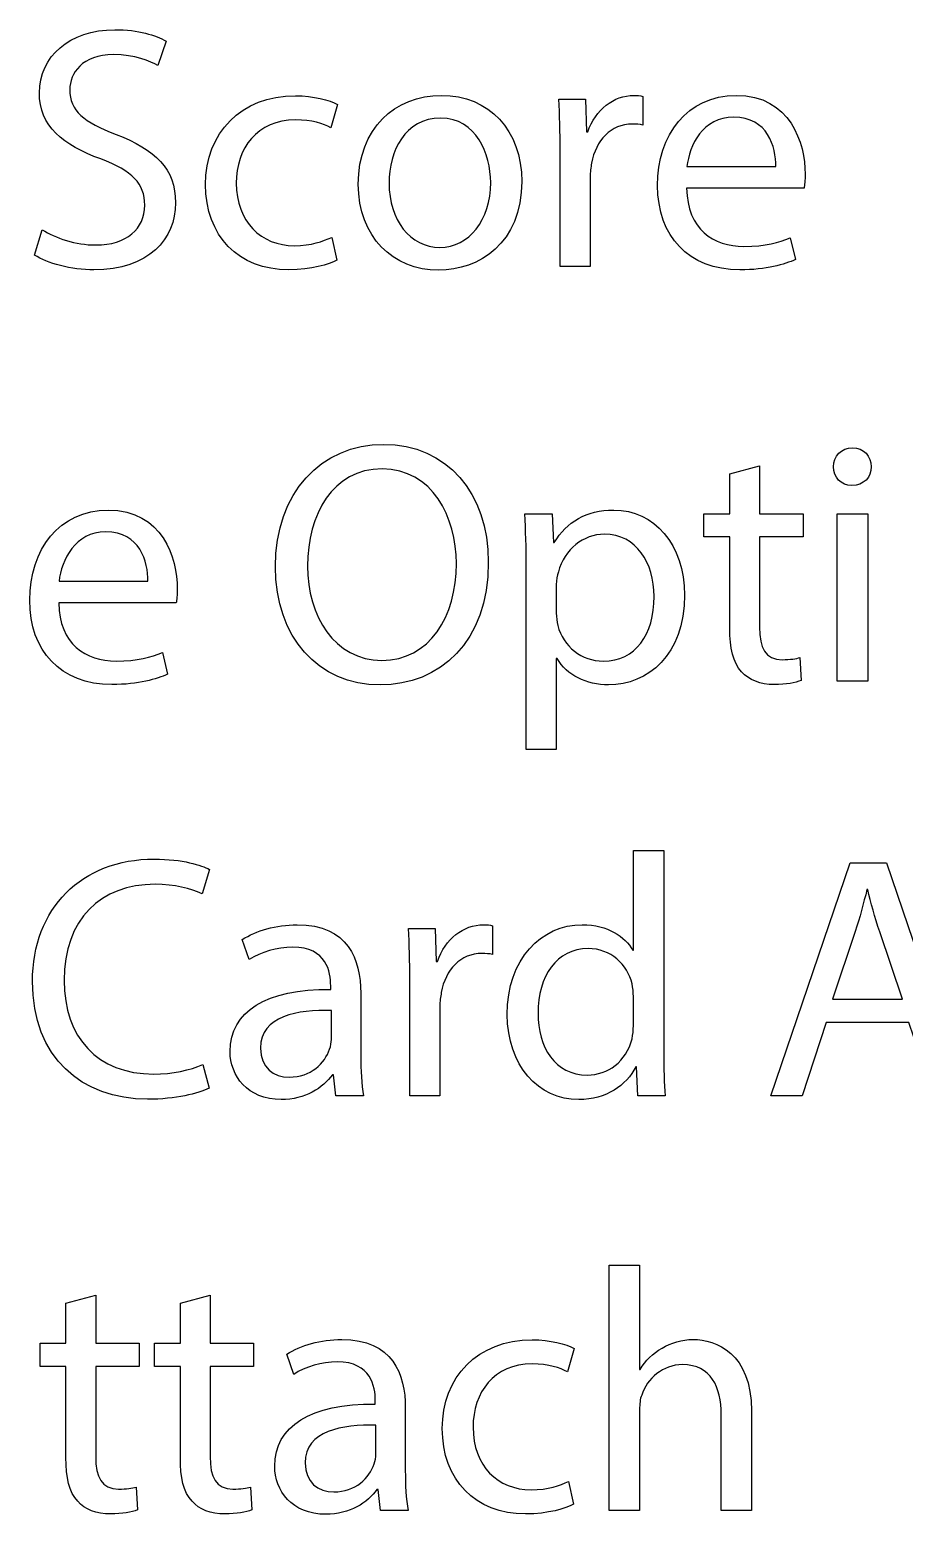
# Model space of a CAD drawing. Header units: centimetres. Extents: x -10.3 to 5.3, y -8.1 to 8.1.
# Drawn here: x -9.417 to -8.613, y -5.568 to -4.204 of the extents above; entities that cross this region are included whole.
import ezdxf

# ---------------------------------------------------------------- set-up
doc = ezdxf.new("R2010")
doc.units = ezdxf.units.CM
doc.header["$MEASUREMENT"] = 0
doc.layers.add('Layer 1', color=7, linetype='Continuous')

msp = doc.modelspace()

# ---------------------------------------------------------------- linework, layer by layer
at = {"layer": 'Layer 1'}
for points, knots in [([(-9.41213, -4.4109), (-9.4007, -4.41852), (-9.37816, -4.42456), (-9.35752, -4.42456), (-9.35752, -4.42456), (-9.30704, -4.42456), (-9.28259, -4.39598), (-9.28259, -4.36296), (-9.28259, -4.36296), (-9.28259, -4.33153), (-9.30101, -4.31406), (-9.3372, -4.30009), (-9.3372, -4.30009), (-9.36673, -4.28866), (-9.37975, -4.27882), (-9.37975, -4.25882), (-9.37975, -4.25882), (-9.37975, -4.24421), (-9.36864, -4.22675), (-9.33943, -4.22675), (-9.33943, -4.22675), (-9.32006, -4.22675), (-9.30577, -4.2331), (-9.29879, -4.23691), (-9.29879, -4.23691), (-9.29879, -4.23691), (-9.29117, -4.21437), (-9.29117, -4.21437), (-9.29117, -4.21437), (-9.30069, -4.20897), (-9.31657, -4.20389), (-9.33847, -4.20389), (-9.33847, -4.20389), (-9.38007, -4.20389), (-9.40769, -4.22866), (-9.40769, -4.26199), (-9.40769, -4.26199), (-9.40769, -4.29216), (-9.3861, -4.31025), (-9.35117, -4.32264), (-9.35117, -4.32264), (-9.32228, -4.33375), (-9.31085, -4.34518), (-9.31085, -4.36518), (-9.31085, -4.36518), (-9.31085, -4.38677), (-9.32736, -4.40169), (-9.35562, -4.40169), (-9.35562, -4.40169), (-9.37467, -4.40169), (-9.39277, -4.39534), (-9.40515, -4.38772), (-9.40515, -4.38772), (-9.40515, -4.38772), (-9.41213, -4.4109), (-9.41213, -4.4109)], [0, 0, 0, 0, 0.0666667, 0.0666667, 0.0666667, 0.0666667, 0.1333333, 0.1333333, 0.1333333, 0.1333333, 0.2, 0.2, 0.2, 0.2, 0.2666667, 0.2666667, 0.2666667, 0.2666667, 0.3333333, 0.3333333, 0.3333333, 0.3333333, 0.4, 0.4, 0.4, 0.4, 0.4666667, 0.4666667, 0.4666667, 0.4666667, 0.5333333, 0.5333333, 0.5333333, 0.5333333, 0.6, 0.6, 0.6, 0.6, 0.6666667, 0.6666667, 0.6666667, 0.6666667, 0.7333333, 0.7333333, 0.7333333, 0.7333333, 0.8, 0.8, 0.8, 0.8, 0.8666667, 0.8666667, 0.8666667, 0.8666667, 1, 1, 1, 1]), ([(-9.13909, -4.39471), (-9.14702, -4.3982), (-9.1575, -4.40233), (-9.17338, -4.40233), (-9.17338, -4.40233), (-9.20386, -4.40233), (-9.22672, -4.38042), (-9.22672, -4.34486), (-9.22672, -4.34486), (-9.22672, -4.31279), (-9.20767, -4.28676), (-9.17242, -4.28676), (-9.17242, -4.28676), (-9.15718, -4.28676), (-9.14671, -4.29025), (-9.14004, -4.29406), (-9.14004, -4.29406), (-9.14004, -4.29406), (-9.13369, -4.27247), (-9.13369, -4.27247), (-9.13369, -4.27247), (-9.14131, -4.26866), (-9.15591, -4.26453), (-9.17242, -4.26453), (-9.17242, -4.26453), (-9.22259, -4.26453), (-9.25497, -4.29882), (-9.25497, -4.34613), (-9.25497, -4.34613), (-9.25497, -4.39312), (-9.22481, -4.42456), (-9.17846, -4.42456), (-9.17846, -4.42456), (-9.15782, -4.42456), (-9.14163, -4.41947), (-9.13432, -4.41566), (-9.13432, -4.41566), (-9.13432, -4.41566), (-9.13909, -4.39471), (-9.13909, -4.39471)], [0, 0, 0, 0, 0.0909091, 0.0909091, 0.0909091, 0.0909091, 0.1818182, 0.1818182, 0.1818182, 0.1818182, 0.2727273, 0.2727273, 0.2727273, 0.2727273, 0.3636364, 0.3636364, 0.3636364, 0.3636364, 0.4545455, 0.4545455, 0.4545455, 0.4545455, 0.5454545, 0.5454545, 0.5454545, 0.5454545, 0.6363636, 0.6363636, 0.6363636, 0.6363636, 0.7272727, 0.7272727, 0.7272727, 0.7272727, 0.8181818, 0.8181818, 0.8181818, 0.8181818, 1, 1, 1, 1]), ([(-9.03843, -4.26422), (-9.08098, -4.26422), (-9.11463, -4.29438), (-9.11463, -4.34581), (-9.11463, -4.34581), (-9.11463, -4.39439), (-9.08257, -4.42487), (-9.04097, -4.42487), (-9.04097, -4.42487), (-9.00383, -4.42487), (-8.96446, -4.40011), (-8.96446, -4.34327), (-8.96446, -4.34327), (-8.96446, -4.29628), (-8.9943, -4.26422), (-9.03843, -4.26422)], [0, 0, 0, 0, 0.2, 0.2, 0.2, 0.2, 0.4, 0.4, 0.4, 0.4, 0.6, 0.6, 0.6, 0.6, 1, 1, 1, 1]), ([(-8.92921, -4.42138), (-8.92921, -4.42138), (-8.90159, -4.42138), (-8.90159, -4.42138), (-8.90159, -4.42138), (-8.90159, -4.42138), (-8.90159, -4.33946), (-8.90159, -4.33946), (-8.90159, -4.33946), (-8.90159, -4.3347), (-8.90095, -4.33026), (-8.90032, -4.32645), (-8.90032, -4.32645), (-8.89651, -4.30549), (-8.88254, -4.29057), (-8.86285, -4.29057), (-8.86285, -4.29057), (-8.85904, -4.29057), (-8.85619, -4.29089), (-8.85333, -4.29152), (-8.85333, -4.29152), (-8.85333, -4.29152), (-8.85333, -4.26517), (-8.85333, -4.26517), (-8.85333, -4.26517), (-8.85587, -4.26453), (-8.85809, -4.26422), (-8.86127, -4.26422), (-8.86127, -4.26422), (-8.88, -4.26422), (-8.89683, -4.27723), (-8.90381, -4.29787), (-8.90381, -4.29787), (-8.90381, -4.29787), (-8.90508, -4.29787), (-8.90508, -4.29787), (-8.90508, -4.29787), (-8.90508, -4.29787), (-8.90603, -4.26771), (-8.90603, -4.26771), (-8.90603, -4.26771), (-8.90603, -4.26771), (-8.93048, -4.26771), (-8.93048, -4.26771), (-8.93048, -4.26771), (-8.92953, -4.282), (-8.92921, -4.29755), (-8.92921, -4.31565), (-8.92921, -4.31565), (-8.92921, -4.31565), (-8.92921, -4.42138), (-8.92921, -4.42138)], [0, 0, 0, 0, 0.0714286, 0.0714286, 0.0714286, 0.0714286, 0.1428571, 0.1428571, 0.1428571, 0.1428571, 0.2142857, 0.2142857, 0.2142857, 0.2142857, 0.2857143, 0.2857143, 0.2857143, 0.2857143, 0.3571429, 0.3571429, 0.3571429, 0.3571429, 0.4285714, 0.4285714, 0.4285714, 0.4285714, 0.5, 0.5, 0.5, 0.5, 0.5714286, 0.5714286, 0.5714286, 0.5714286, 0.6428571, 0.6428571, 0.6428571, 0.6428571, 0.7142857, 0.7142857, 0.7142857, 0.7142857, 0.7857143, 0.7857143, 0.7857143, 0.7857143, 0.8571429, 0.8571429, 0.8571429, 0.8571429, 1, 1, 1, 1]), ([(-8.70505, -4.34962), (-8.70474, -4.34677), (-8.7041, -4.34232), (-8.7041, -4.33661), (-8.7041, -4.33661), (-8.7041, -4.30835), (-8.71744, -4.26422), (-8.7676, -4.26422), (-8.7676, -4.26422), (-8.81237, -4.26422), (-8.83967, -4.30073), (-8.83967, -4.34708), (-8.83967, -4.34708), (-8.83967, -4.39344), (-8.81142, -4.42456), (-8.76411, -4.42456), (-8.76411, -4.42456), (-8.73966, -4.42456), (-8.72283, -4.41947), (-8.71299, -4.41503), (-8.71299, -4.41503), (-8.71299, -4.41503), (-8.71775, -4.39503), (-8.71775, -4.39503), (-8.71775, -4.39503), (-8.72823, -4.39947), (-8.7403, -4.40296), (-8.7603, -4.40296), (-8.7603, -4.40296), (-8.78824, -4.40296), (-8.81237, -4.38741), (-8.813, -4.34962), (-8.813, -4.34962), (-8.813, -4.34962), (-8.70505, -4.34962), (-8.70505, -4.34962)], [0, 0, 0, 0, 0.1, 0.1, 0.1, 0.1, 0.2, 0.2, 0.2, 0.2, 0.3, 0.3, 0.3, 0.3, 0.4, 0.4, 0.4, 0.4, 0.5, 0.5, 0.5, 0.5, 0.6, 0.6, 0.6, 0.6, 0.7, 0.7, 0.7, 0.7, 0.8, 0.8, 0.8, 0.8, 1, 1, 1, 1]), ([(-9.03907, -4.28517), (-9.00605, -4.28517), (-8.99303, -4.31819), (-8.99303, -4.34423), (-8.99303, -4.34423), (-8.99303, -4.37883), (-9.01303, -4.40392), (-9.0397, -4.40392), (-9.0397, -4.40392), (-9.06701, -4.40392), (-9.08638, -4.37852), (-9.08638, -4.34486), (-9.08638, -4.34486), (-9.08638, -4.31565), (-9.07209, -4.28517), (-9.03907, -4.28517)], [0, 0, 0, 0, 0.2, 0.2, 0.2, 0.2, 0.4, 0.4, 0.4, 0.4, 0.6, 0.6, 0.6, 0.6, 1, 1, 1, 1]), ([(-8.81269, -4.32962), (-8.81046, -4.31025), (-8.79808, -4.28422), (-8.76982, -4.28422), (-8.76982, -4.28422), (-8.73839, -4.28422), (-8.73077, -4.31184), (-8.73109, -4.32962), (-8.73109, -4.32962), (-8.73109, -4.32962), (-8.81269, -4.32962), (-8.81269, -4.32962)], [0, 0, 0, 0, 0.25, 0.25, 0.25, 0.25, 0.5, 0.5, 0.5, 0.5, 1, 1, 1, 1]), ([(-9.09146, -4.58487), (-9.14861, -4.58487), (-9.19084, -4.62932), (-9.19084, -4.69727), (-9.19084, -4.69727), (-9.19084, -4.76204), (-9.15115, -4.80585), (-9.09464, -4.80585), (-9.09464, -4.80585), (-9.04003, -4.80585), (-8.99526, -4.7668), (-8.99526, -4.69314), (-8.99526, -4.69314), (-8.99526, -4.62964), (-9.03304, -4.58487), (-9.09146, -4.58487)], [0, 0, 0, 0, 0.2, 0.2, 0.2, 0.2, 0.4, 0.4, 0.4, 0.4, 0.6, 0.6, 0.6, 0.6, 1, 1, 1, 1]), ([(-8.66061, -4.58805), (-8.67077, -4.58805), (-8.67807, -4.59567), (-8.67807, -4.60551), (-8.67807, -4.60551), (-8.67807, -4.61503), (-8.67109, -4.62265), (-8.66125, -4.62265), (-8.66125, -4.62265), (-8.65013, -4.62265), (-8.64315, -4.61503), (-8.64347, -4.60551), (-8.64347, -4.60551), (-8.64347, -4.59567), (-8.65013, -4.58805), (-8.66061, -4.58805)], [0, 0, 0, 0, 0.2, 0.2, 0.2, 0.2, 0.4, 0.4, 0.4, 0.4, 0.6, 0.6, 0.6, 0.6, 1, 1, 1, 1]), ([(-9.09273, -4.60741), (-9.04669, -4.60741), (-9.02447, -4.65186), (-9.02447, -4.69441), (-9.02447, -4.69441), (-9.02447, -4.74299), (-9.04923, -4.78331), (-9.09305, -4.78331), (-9.09305, -4.78331), (-9.13655, -4.78331), (-9.16131, -4.74235), (-9.16131, -4.69663), (-9.16131, -4.69663), (-9.16131, -4.64964), (-9.13845, -4.60741), (-9.09273, -4.60741)], [0, 0, 0, 0, 0.2, 0.2, 0.2, 0.2, 0.4, 0.4, 0.4, 0.4, 0.6, 0.6, 0.6, 0.6, 1, 1, 1, 1]), ([(-8.77332, -4.61186), (-8.77332, -4.61186), (-8.77332, -4.64869), (-8.77332, -4.64869), (-8.77332, -4.64869), (-8.77332, -4.64869), (-8.79713, -4.64869), (-8.79713, -4.64869), (-8.79713, -4.64869), (-8.79713, -4.64869), (-8.79713, -4.66996), (-8.79713, -4.66996), (-8.79713, -4.66996), (-8.79713, -4.66996), (-8.77332, -4.66996), (-8.77332, -4.66996), (-8.77332, -4.66996), (-8.77332, -4.66996), (-8.77332, -4.75378), (-8.77332, -4.75378), (-8.77332, -4.75378), (-8.77332, -4.77188), (-8.77046, -4.78553), (-8.76253, -4.79379), (-8.76253, -4.79379), (-8.75586, -4.80141), (-8.74538, -4.80554), (-8.73236, -4.80554), (-8.73236, -4.80554), (-8.72157, -4.80554), (-8.713, -4.80395), (-8.7076, -4.80172), (-8.7076, -4.80172), (-8.7076, -4.80172), (-8.70887, -4.78077), (-8.70887, -4.78077), (-8.70887, -4.78077), (-8.71236, -4.78172), (-8.71776, -4.78267), (-8.72506, -4.78267), (-8.72506, -4.78267), (-8.74062, -4.78267), (-8.74602, -4.77188), (-8.74602, -4.75283), (-8.74602, -4.75283), (-8.74602, -4.75283), (-8.74602, -4.66996), (-8.74602, -4.66996), (-8.74602, -4.66996), (-8.74602, -4.66996), (-8.70601, -4.66996), (-8.70601, -4.66996), (-8.70601, -4.66996), (-8.70601, -4.66996), (-8.70601, -4.64869), (-8.70601, -4.64869), (-8.70601, -4.64869), (-8.70601, -4.64869), (-8.74602, -4.64869), (-8.74602, -4.64869), (-8.74602, -4.64869), (-8.74602, -4.64869), (-8.74602, -4.60456), (-8.74602, -4.60456), (-8.74602, -4.60456), (-8.74602, -4.60456), (-8.77332, -4.61186), (-8.77332, -4.61186)], [0, 0, 0, 0, 0.0555556, 0.0555556, 0.0555556, 0.0555556, 0.1111111, 0.1111111, 0.1111111, 0.1111111, 0.1666667, 0.1666667, 0.1666667, 0.1666667, 0.2222222, 0.2222222, 0.2222222, 0.2222222, 0.2777778, 0.2777778, 0.2777778, 0.2777778, 0.3333333, 0.3333333, 0.3333333, 0.3333333, 0.3888889, 0.3888889, 0.3888889, 0.3888889, 0.4444444, 0.4444444, 0.4444444, 0.4444444, 0.5, 0.5, 0.5, 0.5, 0.5555556, 0.5555556, 0.5555556, 0.5555556, 0.6111111, 0.6111111, 0.6111111, 0.6111111, 0.6666667, 0.6666667, 0.6666667, 0.6666667, 0.7222222, 0.7222222, 0.7222222, 0.7222222, 0.7777778, 0.7777778, 0.7777778, 0.7777778, 0.8333333, 0.8333333, 0.8333333, 0.8333333, 0.8888889, 0.8888889, 0.8888889, 0.8888889, 1, 1, 1, 1]), ([(-9.28196, -4.7306), (-9.28165, -4.72775), (-9.28101, -4.7233), (-9.28101, -4.71759), (-9.28101, -4.71759), (-9.28101, -4.68933), (-9.29435, -4.6452), (-9.34451, -4.6452), (-9.34451, -4.6452), (-9.38928, -4.6452), (-9.41658, -4.68171), (-9.41658, -4.72806), (-9.41658, -4.72806), (-9.41658, -4.77442), (-9.38833, -4.80554), (-9.34102, -4.80554), (-9.34102, -4.80554), (-9.31657, -4.80554), (-9.29974, -4.80045), (-9.2899, -4.79601), (-9.2899, -4.79601), (-9.2899, -4.79601), (-9.29466, -4.77601), (-9.29466, -4.77601), (-9.29466, -4.77601), (-9.30514, -4.78045), (-9.31721, -4.78394), (-9.33721, -4.78394), (-9.33721, -4.78394), (-9.36515, -4.78394), (-9.38928, -4.76839), (-9.38991, -4.7306), (-9.38991, -4.7306), (-9.38991, -4.7306), (-9.28196, -4.7306), (-9.28196, -4.7306)], [0, 0, 0, 0, 0.1, 0.1, 0.1, 0.1, 0.2, 0.2, 0.2, 0.2, 0.3, 0.3, 0.3, 0.3, 0.4, 0.4, 0.4, 0.4, 0.5, 0.5, 0.5, 0.5, 0.6, 0.6, 0.6, 0.6, 0.7, 0.7, 0.7, 0.7, 0.8, 0.8, 0.8, 0.8, 1, 1, 1, 1]), ([(-8.96033, -4.86523), (-8.96033, -4.86523), (-8.93271, -4.86523), (-8.93271, -4.86523), (-8.93271, -4.86523), (-8.93271, -4.86523), (-8.93271, -4.78172), (-8.93271, -4.78172), (-8.93271, -4.78172), (-8.93271, -4.78172), (-8.93207, -4.78172), (-8.93207, -4.78172), (-8.93207, -4.78172), (-8.92287, -4.79696), (-8.90509, -4.80585), (-8.88477, -4.80585), (-8.88477, -4.80585), (-8.84857, -4.80585), (-8.81492, -4.77855), (-8.81492, -4.7233), (-8.81492, -4.7233), (-8.81492, -4.67663), (-8.84286, -4.6452), (-8.88, -4.6452), (-8.88, -4.6452), (-8.90509, -4.6452), (-8.92318, -4.65631), (-8.93461, -4.67504), (-8.93461, -4.67504), (-8.93461, -4.67504), (-8.93525, -4.67504), (-8.93525, -4.67504), (-8.93525, -4.67504), (-8.93525, -4.67504), (-8.93652, -4.64869), (-8.93652, -4.64869), (-8.93652, -4.64869), (-8.93652, -4.64869), (-8.9616, -4.64869), (-8.9616, -4.64869), (-8.9616, -4.64869), (-8.96097, -4.66329), (-8.96033, -4.67917), (-8.96033, -4.69885), (-8.96033, -4.69885), (-8.96033, -4.69885), (-8.96033, -4.86523), (-8.96033, -4.86523)], [0, 0, 0, 0, 0.0769231, 0.0769231, 0.0769231, 0.0769231, 0.1538462, 0.1538462, 0.1538462, 0.1538462, 0.2307692, 0.2307692, 0.2307692, 0.2307692, 0.3076923, 0.3076923, 0.3076923, 0.3076923, 0.3846154, 0.3846154, 0.3846154, 0.3846154, 0.4615385, 0.4615385, 0.4615385, 0.4615385, 0.5384615, 0.5384615, 0.5384615, 0.5384615, 0.6153846, 0.6153846, 0.6153846, 0.6153846, 0.6923077, 0.6923077, 0.6923077, 0.6923077, 0.7692308, 0.7692308, 0.7692308, 0.7692308, 0.8461538, 0.8461538, 0.8461538, 0.8461538, 1, 1, 1, 1]), ([(-8.64664, -4.80236), (-8.64664, -4.80236), (-8.64664, -4.64869), (-8.64664, -4.64869), (-8.64664, -4.64869), (-8.64664, -4.64869), (-8.67458, -4.64869), (-8.67458, -4.64869), (-8.67458, -4.64869), (-8.67458, -4.64869), (-8.67458, -4.80236), (-8.67458, -4.80236), (-8.67458, -4.80236), (-8.67458, -4.80236), (-8.64664, -4.80236), (-8.64664, -4.80236)], [0, 0, 0, 0, 0.2, 0.2, 0.2, 0.2, 0.4, 0.4, 0.4, 0.4, 0.6, 0.6, 0.6, 0.6, 1, 1, 1, 1]), ([(-9.3896, -4.7106), (-9.38737, -4.69123), (-9.37499, -4.6652), (-9.34673, -4.6652), (-9.34673, -4.6652), (-9.3153, -4.6652), (-9.30768, -4.69282), (-9.308, -4.7106), (-9.308, -4.7106), (-9.308, -4.7106), (-9.3896, -4.7106), (-9.3896, -4.7106)], [0, 0, 0, 0, 0.25, 0.25, 0.25, 0.25, 0.5, 0.5, 0.5, 0.5, 1, 1, 1, 1]), ([(-8.93271, -4.71346), (-8.93271, -4.70965), (-8.93176, -4.70552), (-8.9308, -4.70203), (-8.9308, -4.70203), (-8.92541, -4.68107), (-8.90763, -4.66742), (-8.88858, -4.66742), (-8.88858, -4.66742), (-8.85905, -4.66742), (-8.84286, -4.69377), (-8.84286, -4.72457), (-8.84286, -4.72457), (-8.84286, -4.75981), (-8.86, -4.78394), (-8.88953, -4.78394), (-8.88953, -4.78394), (-8.90953, -4.78394), (-8.92636, -4.77061), (-8.93144, -4.75124), (-8.93144, -4.75124), (-8.93207, -4.74775), (-8.93271, -4.74394), (-8.93271, -4.73981), (-8.93271, -4.73981), (-8.93271, -4.73981), (-8.93271, -4.71346), (-8.93271, -4.71346)], [0, 0, 0, 0, 0.125, 0.125, 0.125, 0.125, 0.25, 0.25, 0.25, 0.25, 0.375, 0.375, 0.375, 0.375, 0.5, 0.5, 0.5, 0.5, 0.625, 0.625, 0.625, 0.625, 0.75, 0.75, 0.75, 0.75, 1, 1, 1, 1]), ([(-8.8619, -4.95792), (-8.8619, -4.95792), (-8.8619, -5.04968), (-8.8619, -5.04968), (-8.8619, -5.04968), (-8.8619, -5.04968), (-8.86253, -5.04968), (-8.86253, -5.04968), (-8.86253, -5.04968), (-8.86952, -5.0373), (-8.88539, -5.02619), (-8.90889, -5.02619), (-8.90889, -5.02619), (-8.94635, -5.02619), (-8.9781, -5.05762), (-8.97778, -5.10874), (-8.97778, -5.10874), (-8.97778, -5.15541), (-8.94921, -5.18684), (-8.91206, -5.18684), (-8.91206, -5.18684), (-8.88698, -5.18684), (-8.86825, -5.17382), (-8.85967, -5.15668), (-8.85967, -5.15668), (-8.85967, -5.15668), (-8.85904, -5.15668), (-8.85904, -5.15668), (-8.85904, -5.15668), (-8.85904, -5.15668), (-8.85777, -5.18335), (-8.85777, -5.18335), (-8.85777, -5.18335), (-8.85777, -5.18335), (-8.83269, -5.18335), (-8.83269, -5.18335), (-8.83269, -5.18335), (-8.83364, -5.17287), (-8.83396, -5.15731), (-8.83396, -5.14366), (-8.83396, -5.14366), (-8.83396, -5.14366), (-8.83396, -4.95792), (-8.83396, -4.95792), (-8.83396, -4.95792), (-8.83396, -4.95792), (-8.8619, -4.95792), (-8.8619, -4.95792)], [0, 0, 0, 0, 0.0769231, 0.0769231, 0.0769231, 0.0769231, 0.1538462, 0.1538462, 0.1538462, 0.1538462, 0.2307692, 0.2307692, 0.2307692, 0.2307692, 0.3076923, 0.3076923, 0.3076923, 0.3076923, 0.3846154, 0.3846154, 0.3846154, 0.3846154, 0.4615385, 0.4615385, 0.4615385, 0.4615385, 0.5384615, 0.5384615, 0.5384615, 0.5384615, 0.6153846, 0.6153846, 0.6153846, 0.6153846, 0.6923077, 0.6923077, 0.6923077, 0.6923077, 0.7692308, 0.7692308, 0.7692308, 0.7692308, 0.8461538, 0.8461538, 0.8461538, 0.8461538, 1, 1, 1, 1]), ([(-9.25751, -5.15446), (-9.26862, -5.15985), (-9.28577, -5.16335), (-9.3026, -5.16335), (-9.3026, -5.16335), (-9.35467, -5.16335), (-9.38483, -5.12969), (-9.38483, -5.0773), (-9.38483, -5.0773), (-9.38483, -5.02111), (-9.35149, -4.98904), (-9.30133, -4.98904), (-9.30133, -4.98904), (-9.28355, -4.98904), (-9.26862, -4.99285), (-9.25815, -4.99793), (-9.25815, -4.99793), (-9.25815, -4.99793), (-9.25148, -4.97539), (-9.25148, -4.97539), (-9.25148, -4.97539), (-9.25878, -4.97158), (-9.27561, -4.96586), (-9.30228, -4.96586), (-9.30228, -4.96586), (-9.36864, -4.96586), (-9.41404, -5.01126), (-9.41404, -5.07826), (-9.41404, -5.07826), (-9.41404, -5.14842), (-9.36864, -5.18653), (-9.30831, -5.18653), (-9.30831, -5.18653), (-9.28228, -5.18653), (-9.26196, -5.18144), (-9.2518, -5.17636), (-9.2518, -5.17636), (-9.2518, -5.17636), (-9.25751, -5.15446), (-9.25751, -5.15446)], [0, 0, 0, 0, 0.0909091, 0.0909091, 0.0909091, 0.0909091, 0.1818182, 0.1818182, 0.1818182, 0.1818182, 0.2727273, 0.2727273, 0.2727273, 0.2727273, 0.3636364, 0.3636364, 0.3636364, 0.3636364, 0.4545455, 0.4545455, 0.4545455, 0.4545455, 0.5454545, 0.5454545, 0.5454545, 0.5454545, 0.6363636, 0.6363636, 0.6363636, 0.6363636, 0.7272727, 0.7272727, 0.7272727, 0.7272727, 0.8181818, 0.8181818, 0.8181818, 0.8181818, 1, 1, 1, 1]), ([(-8.60885, -5.11604), (-8.60885, -5.11604), (-8.58599, -5.18335), (-8.58599, -5.18335), (-8.58599, -5.18335), (-8.58599, -5.18335), (-8.55646, -5.18335), (-8.55646, -5.18335), (-8.55646, -5.18335), (-8.55646, -5.18335), (-8.62949, -4.96935), (-8.62949, -4.96935), (-8.62949, -4.96935), (-8.62949, -4.96935), (-8.66282, -4.96935), (-8.66282, -4.96935), (-8.66282, -4.96935), (-8.66282, -4.96935), (-8.73553, -5.18335), (-8.73553, -5.18335), (-8.73553, -5.18335), (-8.73553, -5.18335), (-8.70696, -5.18335), (-8.70696, -5.18335), (-8.70696, -5.18335), (-8.70696, -5.18335), (-8.68473, -5.11604), (-8.68473, -5.11604), (-8.68473, -5.11604), (-8.68473, -5.11604), (-8.60885, -5.11604), (-8.60885, -5.11604)], [0, 0, 0, 0, 0.1111111, 0.1111111, 0.1111111, 0.1111111, 0.2222222, 0.2222222, 0.2222222, 0.2222222, 0.3333333, 0.3333333, 0.3333333, 0.3333333, 0.4444444, 0.4444444, 0.4444444, 0.4444444, 0.5555556, 0.5555556, 0.5555556, 0.5555556, 0.6666667, 0.6666667, 0.6666667, 0.6666667, 0.7777778, 0.7777778, 0.7777778, 0.7777778, 1, 1, 1, 1]), ([(-8.67902, -5.09445), (-8.67902, -5.09445), (-8.65806, -5.03254), (-8.65806, -5.03254), (-8.65806, -5.03254), (-8.65393, -5.01952), (-8.65044, -5.0065), (-8.64727, -4.9938), (-8.64727, -4.9938), (-8.64727, -4.9938), (-8.64663, -4.9938), (-8.64663, -4.9938), (-8.64663, -4.9938), (-8.64346, -5.00618), (-8.64028, -5.01888), (-8.63552, -5.03285), (-8.63552, -5.03285), (-8.63552, -5.03285), (-8.61456, -5.09445), (-8.61456, -5.09445), (-8.61456, -5.09445), (-8.61456, -5.09445), (-8.67902, -5.09445), (-8.67902, -5.09445)], [0, 0, 0, 0, 0.1428571, 0.1428571, 0.1428571, 0.1428571, 0.2857143, 0.2857143, 0.2857143, 0.2857143, 0.4285714, 0.4285714, 0.4285714, 0.4285714, 0.5714286, 0.5714286, 0.5714286, 0.5714286, 0.7142857, 0.7142857, 0.7142857, 0.7142857, 1, 1, 1, 1]), ([(-9.10987, -5.18335), (-9.11178, -5.17287), (-9.11241, -5.15985), (-9.11241, -5.14652), (-9.11241, -5.14652), (-9.11241, -5.14652), (-9.11241, -5.08905), (-9.11241, -5.08905), (-9.11241, -5.08905), (-9.11241, -5.05825), (-9.12384, -5.02619), (-9.17083, -5.02619), (-9.17083, -5.02619), (-9.1902, -5.02619), (-9.20861, -5.03158), (-9.22131, -5.03984), (-9.22131, -5.03984), (-9.22131, -5.03984), (-9.21496, -5.05825), (-9.21496, -5.05825), (-9.21496, -5.05825), (-9.20417, -5.05127), (-9.18925, -5.04682), (-9.17496, -5.04682), (-9.17496, -5.04682), (-9.14353, -5.04682), (-9.14003, -5.06968), (-9.14003, -5.08238), (-9.14003, -5.08238), (-9.14003, -5.08238), (-9.14003, -5.08556), (-9.14003, -5.08556), (-9.14003, -5.08556), (-9.19941, -5.08524), (-9.23243, -5.10556), (-9.23243, -5.14271), (-9.23243, -5.14271), (-9.23243, -5.16493), (-9.21655, -5.18684), (-9.18544, -5.18684), (-9.18544, -5.18684), (-9.16353, -5.18684), (-9.14702, -5.17605), (-9.13845, -5.16398), (-9.13845, -5.16398), (-9.13845, -5.16398), (-9.13749, -5.16398), (-9.13749, -5.16398), (-9.13749, -5.16398), (-9.13749, -5.16398), (-9.13527, -5.18335), (-9.13527, -5.18335), (-9.13527, -5.18335), (-9.13527, -5.18335), (-9.10987, -5.18335), (-9.10987, -5.18335)], [0, 0, 0, 0, 0.0666667, 0.0666667, 0.0666667, 0.0666667, 0.1333333, 0.1333333, 0.1333333, 0.1333333, 0.2, 0.2, 0.2, 0.2, 0.2666667, 0.2666667, 0.2666667, 0.2666667, 0.3333333, 0.3333333, 0.3333333, 0.3333333, 0.4, 0.4, 0.4, 0.4, 0.4666667, 0.4666667, 0.4666667, 0.4666667, 0.5333333, 0.5333333, 0.5333333, 0.5333333, 0.6, 0.6, 0.6, 0.6, 0.6666667, 0.6666667, 0.6666667, 0.6666667, 0.7333333, 0.7333333, 0.7333333, 0.7333333, 0.8, 0.8, 0.8, 0.8, 0.8666667, 0.8666667, 0.8666667, 0.8666667, 1, 1, 1, 1]), ([(-9.06732, -5.18335), (-9.06732, -5.18335), (-9.0397, -5.18335), (-9.0397, -5.18335), (-9.0397, -5.18335), (-9.0397, -5.18335), (-9.0397, -5.10143), (-9.0397, -5.10143), (-9.0397, -5.10143), (-9.0397, -5.09667), (-9.03906, -5.09223), (-9.03843, -5.08842), (-9.03843, -5.08842), (-9.03462, -5.06746), (-9.02065, -5.05254), (-9.00096, -5.05254), (-9.00096, -5.05254), (-8.99715, -5.05254), (-8.9943, -5.05286), (-8.99144, -5.05349), (-8.99144, -5.05349), (-8.99144, -5.05349), (-8.99144, -5.02714), (-8.99144, -5.02714), (-8.99144, -5.02714), (-8.99398, -5.0265), (-8.9962, -5.02619), (-8.99938, -5.02619), (-8.99938, -5.02619), (-9.01811, -5.02619), (-9.03494, -5.0392), (-9.04192, -5.05984), (-9.04192, -5.05984), (-9.04192, -5.05984), (-9.04319, -5.05984), (-9.04319, -5.05984), (-9.04319, -5.05984), (-9.04319, -5.05984), (-9.04414, -5.02968), (-9.04414, -5.02968), (-9.04414, -5.02968), (-9.04414, -5.02968), (-9.06859, -5.02968), (-9.06859, -5.02968), (-9.06859, -5.02968), (-9.06764, -5.04397), (-9.06732, -5.05952), (-9.06732, -5.07762), (-9.06732, -5.07762), (-9.06732, -5.07762), (-9.06732, -5.18335), (-9.06732, -5.18335)], [0, 0, 0, 0, 0.0714286, 0.0714286, 0.0714286, 0.0714286, 0.1428571, 0.1428571, 0.1428571, 0.1428571, 0.2142857, 0.2142857, 0.2142857, 0.2142857, 0.2857143, 0.2857143, 0.2857143, 0.2857143, 0.3571429, 0.3571429, 0.3571429, 0.3571429, 0.4285714, 0.4285714, 0.4285714, 0.4285714, 0.5, 0.5, 0.5, 0.5, 0.5714286, 0.5714286, 0.5714286, 0.5714286, 0.6428571, 0.6428571, 0.6428571, 0.6428571, 0.7142857, 0.7142857, 0.7142857, 0.7142857, 0.7857143, 0.7857143, 0.7857143, 0.7857143, 0.8571429, 0.8571429, 0.8571429, 0.8571429, 1, 1, 1, 1]), ([(-8.8619, -5.1189), (-8.8619, -5.12334), (-8.86221, -5.12715), (-8.86317, -5.13096), (-8.86317, -5.13096), (-8.86825, -5.15192), (-8.88539, -5.1643), (-8.90412, -5.1643), (-8.90412, -5.1643), (-8.93429, -5.1643), (-8.94953, -5.13858), (-8.94953, -5.10747), (-8.94953, -5.10747), (-8.94953, -5.07349), (-8.93238, -5.04809), (-8.90349, -5.04809), (-8.90349, -5.04809), (-8.88253, -5.04809), (-8.86729, -5.0627), (-8.86317, -5.08048), (-8.86317, -5.08048), (-8.86221, -5.08397), (-8.8619, -5.08873), (-8.8619, -5.09223), (-8.8619, -5.09223), (-8.8619, -5.09223), (-8.8619, -5.1189), (-8.8619, -5.1189)], [0, 0, 0, 0, 0.125, 0.125, 0.125, 0.125, 0.25, 0.25, 0.25, 0.25, 0.375, 0.375, 0.375, 0.375, 0.5, 0.5, 0.5, 0.5, 0.625, 0.625, 0.625, 0.625, 0.75, 0.75, 0.75, 0.75, 1, 1, 1, 1]), ([(-9.1394, -5.1316), (-9.1394, -5.13445), (-9.14003, -5.13763), (-9.14099, -5.14049), (-9.14099, -5.14049), (-9.14543, -5.1535), (-9.15813, -5.1662), (-9.17813, -5.1662), (-9.17813, -5.1662), (-9.19242, -5.1662), (-9.20449, -5.15763), (-9.20449, -5.13953), (-9.20449, -5.13953), (-9.20449, -5.10969), (-9.16988, -5.10429), (-9.1394, -5.10493), (-9.1394, -5.10493), (-9.1394, -5.10493), (-9.1394, -5.1316), (-9.1394, -5.1316)], [0, 0, 0, 0, 0.1666667, 0.1666667, 0.1666667, 0.1666667, 0.3333333, 0.3333333, 0.3333333, 0.3333333, 0.5, 0.5, 0.5, 0.5, 0.6666667, 0.6666667, 0.6666667, 0.6666667, 1, 1, 1, 1]), ([(-8.88412, -5.56436), (-8.88412, -5.56436), (-8.85618, -5.56436), (-8.85618, -5.56436), (-8.85618, -5.56436), (-8.85618, -5.56436), (-8.85618, -5.47165), (-8.85618, -5.47165), (-8.85618, -5.47165), (-8.85618, -5.46625), (-8.85586, -5.46212), (-8.85428, -5.45831), (-8.85428, -5.45831), (-8.8492, -5.44307), (-8.83491, -5.43037), (-8.81681, -5.43037), (-8.81681, -5.43037), (-8.79046, -5.43037), (-8.78125, -5.45133), (-8.78125, -5.47609), (-8.78125, -5.47609), (-8.78125, -5.47609), (-8.78125, -5.56436), (-8.78125, -5.56436), (-8.78125, -5.56436), (-8.78125, -5.56436), (-8.75331, -5.56436), (-8.75331, -5.56436), (-8.75331, -5.56436), (-8.75331, -5.56436), (-8.75331, -5.47292), (-8.75331, -5.47292), (-8.75331, -5.47292), (-8.75331, -5.4199), (-8.78633, -5.4072), (-8.80697, -5.4072), (-8.80697, -5.4072), (-8.81745, -5.4072), (-8.82729, -5.41037), (-8.83554, -5.41513), (-8.83554, -5.41513), (-8.84412, -5.4199), (-8.8511, -5.42688), (-8.85555, -5.43482), (-8.85555, -5.43482), (-8.85555, -5.43482), (-8.85618, -5.43482), (-8.85618, -5.43482), (-8.85618, -5.43482), (-8.85618, -5.43482), (-8.85618, -5.33893), (-8.85618, -5.33893), (-8.85618, -5.33893), (-8.85618, -5.33893), (-8.88412, -5.33893), (-8.88412, -5.33893), (-8.88412, -5.33893), (-8.88412, -5.33893), (-8.88412, -5.56436), (-8.88412, -5.56436)], [0, 0, 0, 0, 0.0625, 0.0625, 0.0625, 0.0625, 0.125, 0.125, 0.125, 0.125, 0.1875, 0.1875, 0.1875, 0.1875, 0.25, 0.25, 0.25, 0.25, 0.3125, 0.3125, 0.3125, 0.3125, 0.375, 0.375, 0.375, 0.375, 0.4375, 0.4375, 0.4375, 0.4375, 0.5, 0.5, 0.5, 0.5, 0.5625, 0.5625, 0.5625, 0.5625, 0.625, 0.625, 0.625, 0.625, 0.6875, 0.6875, 0.6875, 0.6875, 0.75, 0.75, 0.75, 0.75, 0.8125, 0.8125, 0.8125, 0.8125, 0.875, 0.875, 0.875, 0.875, 1, 1, 1, 1]), ([(-9.38323, -5.37386), (-9.38323, -5.37386), (-9.38323, -5.41069), (-9.38323, -5.41069), (-9.38323, -5.41069), (-9.38323, -5.41069), (-9.40704, -5.41069), (-9.40704, -5.41069), (-9.40704, -5.41069), (-9.40704, -5.41069), (-9.40704, -5.43196), (-9.40704, -5.43196), (-9.40704, -5.43196), (-9.40704, -5.43196), (-9.38323, -5.43196), (-9.38323, -5.43196), (-9.38323, -5.43196), (-9.38323, -5.43196), (-9.38323, -5.51578), (-9.38323, -5.51578), (-9.38323, -5.51578), (-9.38323, -5.53388), (-9.38037, -5.54753), (-9.37244, -5.55579), (-9.37244, -5.55579), (-9.36577, -5.56341), (-9.35529, -5.56754), (-9.34227, -5.56754), (-9.34227, -5.56754), (-9.33148, -5.56754), (-9.32291, -5.56595), (-9.31751, -5.56372), (-9.31751, -5.56372), (-9.31751, -5.56372), (-9.31878, -5.54277), (-9.31878, -5.54277), (-9.31878, -5.54277), (-9.32227, -5.54372), (-9.32767, -5.54467), (-9.33497, -5.54467), (-9.33497, -5.54467), (-9.35053, -5.54467), (-9.35593, -5.53388), (-9.35593, -5.51483), (-9.35593, -5.51483), (-9.35593, -5.51483), (-9.35593, -5.43196), (-9.35593, -5.43196), (-9.35593, -5.43196), (-9.35593, -5.43196), (-9.31592, -5.43196), (-9.31592, -5.43196), (-9.31592, -5.43196), (-9.31592, -5.43196), (-9.31592, -5.41069), (-9.31592, -5.41069), (-9.31592, -5.41069), (-9.31592, -5.41069), (-9.35593, -5.41069), (-9.35593, -5.41069), (-9.35593, -5.41069), (-9.35593, -5.41069), (-9.35593, -5.36656), (-9.35593, -5.36656), (-9.35593, -5.36656), (-9.35593, -5.36656), (-9.38323, -5.37386), (-9.38323, -5.37386)], [0, 0, 0, 0, 0.0555556, 0.0555556, 0.0555556, 0.0555556, 0.1111111, 0.1111111, 0.1111111, 0.1111111, 0.1666667, 0.1666667, 0.1666667, 0.1666667, 0.2222222, 0.2222222, 0.2222222, 0.2222222, 0.2777778, 0.2777778, 0.2777778, 0.2777778, 0.3333333, 0.3333333, 0.3333333, 0.3333333, 0.3888889, 0.3888889, 0.3888889, 0.3888889, 0.4444444, 0.4444444, 0.4444444, 0.4444444, 0.5, 0.5, 0.5, 0.5, 0.5555556, 0.5555556, 0.5555556, 0.5555556, 0.6111111, 0.6111111, 0.6111111, 0.6111111, 0.6666667, 0.6666667, 0.6666667, 0.6666667, 0.7222222, 0.7222222, 0.7222222, 0.7222222, 0.7777778, 0.7777778, 0.7777778, 0.7777778, 0.8333333, 0.8333333, 0.8333333, 0.8333333, 0.8888889, 0.8888889, 0.8888889, 0.8888889, 1, 1, 1, 1]), ([(-9.27814, -5.37386), (-9.27814, -5.37386), (-9.27814, -5.41069), (-9.27814, -5.41069), (-9.27814, -5.41069), (-9.27814, -5.41069), (-9.30195, -5.41069), (-9.30195, -5.41069), (-9.30195, -5.41069), (-9.30195, -5.41069), (-9.30195, -5.43196), (-9.30195, -5.43196), (-9.30195, -5.43196), (-9.30195, -5.43196), (-9.27814, -5.43196), (-9.27814, -5.43196), (-9.27814, -5.43196), (-9.27814, -5.43196), (-9.27814, -5.51578), (-9.27814, -5.51578), (-9.27814, -5.51578), (-9.27814, -5.53388), (-9.27528, -5.54753), (-9.26735, -5.55579), (-9.26735, -5.55579), (-9.26068, -5.56341), (-9.2502, -5.56754), (-9.23718, -5.56754), (-9.23718, -5.56754), (-9.22639, -5.56754), (-9.21782, -5.56595), (-9.21242, -5.56372), (-9.21242, -5.56372), (-9.21242, -5.56372), (-9.21369, -5.54277), (-9.21369, -5.54277), (-9.21369, -5.54277), (-9.21718, -5.54372), (-9.22258, -5.54467), (-9.22988, -5.54467), (-9.22988, -5.54467), (-9.24544, -5.54467), (-9.25084, -5.53388), (-9.25084, -5.51483), (-9.25084, -5.51483), (-9.25084, -5.51483), (-9.25084, -5.43196), (-9.25084, -5.43196), (-9.25084, -5.43196), (-9.25084, -5.43196), (-9.21083, -5.43196), (-9.21083, -5.43196), (-9.21083, -5.43196), (-9.21083, -5.43196), (-9.21083, -5.41069), (-9.21083, -5.41069), (-9.21083, -5.41069), (-9.21083, -5.41069), (-9.25084, -5.41069), (-9.25084, -5.41069), (-9.25084, -5.41069), (-9.25084, -5.41069), (-9.25084, -5.36656), (-9.25084, -5.36656), (-9.25084, -5.36656), (-9.25084, -5.36656), (-9.27814, -5.37386), (-9.27814, -5.37386)], [0, 0, 0, 0, 0.0555556, 0.0555556, 0.0555556, 0.0555556, 0.1111111, 0.1111111, 0.1111111, 0.1111111, 0.1666667, 0.1666667, 0.1666667, 0.1666667, 0.2222222, 0.2222222, 0.2222222, 0.2222222, 0.2777778, 0.2777778, 0.2777778, 0.2777778, 0.3333333, 0.3333333, 0.3333333, 0.3333333, 0.3888889, 0.3888889, 0.3888889, 0.3888889, 0.4444444, 0.4444444, 0.4444444, 0.4444444, 0.5, 0.5, 0.5, 0.5, 0.5555556, 0.5555556, 0.5555556, 0.5555556, 0.6111111, 0.6111111, 0.6111111, 0.6111111, 0.6666667, 0.6666667, 0.6666667, 0.6666667, 0.7222222, 0.7222222, 0.7222222, 0.7222222, 0.7777778, 0.7777778, 0.7777778, 0.7777778, 0.8333333, 0.8333333, 0.8333333, 0.8333333, 0.8888889, 0.8888889, 0.8888889, 0.8888889, 1, 1, 1, 1]), ([(-9.06891, -5.56436), (-9.07082, -5.55388), (-9.07145, -5.54086), (-9.07145, -5.52753), (-9.07145, -5.52753), (-9.07145, -5.52753), (-9.07145, -5.47006), (-9.07145, -5.47006), (-9.07145, -5.47006), (-9.07145, -5.43926), (-9.08288, -5.4072), (-9.12987, -5.4072), (-9.12987, -5.4072), (-9.14924, -5.4072), (-9.16765, -5.41259), (-9.18035, -5.42085), (-9.18035, -5.42085), (-9.18035, -5.42085), (-9.174, -5.43926), (-9.174, -5.43926), (-9.174, -5.43926), (-9.16321, -5.43228), (-9.14829, -5.42783), (-9.134, -5.42783), (-9.134, -5.42783), (-9.10257, -5.42783), (-9.09907, -5.45069), (-9.09907, -5.46339), (-9.09907, -5.46339), (-9.09907, -5.46339), (-9.09907, -5.46657), (-9.09907, -5.46657), (-9.09907, -5.46657), (-9.15845, -5.46625), (-9.19147, -5.48657), (-9.19147, -5.52372), (-9.19147, -5.52372), (-9.19147, -5.54594), (-9.17559, -5.56785), (-9.14448, -5.56785), (-9.14448, -5.56785), (-9.12257, -5.56785), (-9.10606, -5.55706), (-9.09749, -5.54499), (-9.09749, -5.54499), (-9.09749, -5.54499), (-9.09653, -5.54499), (-9.09653, -5.54499), (-9.09653, -5.54499), (-9.09653, -5.54499), (-9.09431, -5.56436), (-9.09431, -5.56436), (-9.09431, -5.56436), (-9.09431, -5.56436), (-9.06891, -5.56436), (-9.06891, -5.56436)], [0, 0, 0, 0, 0.0666667, 0.0666667, 0.0666667, 0.0666667, 0.1333333, 0.1333333, 0.1333333, 0.1333333, 0.2, 0.2, 0.2, 0.2, 0.2666667, 0.2666667, 0.2666667, 0.2666667, 0.3333333, 0.3333333, 0.3333333, 0.3333333, 0.4, 0.4, 0.4, 0.4, 0.4666667, 0.4666667, 0.4666667, 0.4666667, 0.5333333, 0.5333333, 0.5333333, 0.5333333, 0.6, 0.6, 0.6, 0.6, 0.6666667, 0.6666667, 0.6666667, 0.6666667, 0.7333333, 0.7333333, 0.7333333, 0.7333333, 0.8, 0.8, 0.8, 0.8, 0.8666667, 0.8666667, 0.8666667, 0.8666667, 1, 1, 1, 1]), ([(-8.92159, -5.53769), (-8.92952, -5.54118), (-8.94, -5.54531), (-8.95588, -5.54531), (-8.95588, -5.54531), (-8.98636, -5.54531), (-9.00922, -5.5234), (-9.00922, -5.48784), (-9.00922, -5.48784), (-9.00922, -5.45577), (-8.99017, -5.42974), (-8.95492, -5.42974), (-8.95492, -5.42974), (-8.93968, -5.42974), (-8.92921, -5.43323), (-8.92254, -5.43704), (-8.92254, -5.43704), (-8.92254, -5.43704), (-8.91619, -5.41545), (-8.91619, -5.41545), (-8.91619, -5.41545), (-8.92381, -5.41164), (-8.93841, -5.40751), (-8.95492, -5.40751), (-8.95492, -5.40751), (-9.00509, -5.40751), (-9.03747, -5.4418), (-9.03747, -5.48911), (-9.03747, -5.48911), (-9.03747, -5.5361), (-9.00731, -5.56754), (-8.96096, -5.56754), (-8.96096, -5.56754), (-8.94032, -5.56754), (-8.92413, -5.56245), (-8.91682, -5.55864), (-8.91682, -5.55864), (-8.91682, -5.55864), (-8.92159, -5.53769), (-8.92159, -5.53769)], [0, 0, 0, 0, 0.0909091, 0.0909091, 0.0909091, 0.0909091, 0.1818182, 0.1818182, 0.1818182, 0.1818182, 0.2727273, 0.2727273, 0.2727273, 0.2727273, 0.3636364, 0.3636364, 0.3636364, 0.3636364, 0.4545455, 0.4545455, 0.4545455, 0.4545455, 0.5454545, 0.5454545, 0.5454545, 0.5454545, 0.6363636, 0.6363636, 0.6363636, 0.6363636, 0.7272727, 0.7272727, 0.7272727, 0.7272727, 0.8181818, 0.8181818, 0.8181818, 0.8181818, 1, 1, 1, 1]), ([(-9.09844, -5.51261), (-9.09844, -5.51546), (-9.09907, -5.51864), (-9.10003, -5.5215), (-9.10003, -5.5215), (-9.10447, -5.53451), (-9.11717, -5.54721), (-9.13717, -5.54721), (-9.13717, -5.54721), (-9.15146, -5.54721), (-9.16353, -5.53864), (-9.16353, -5.52054), (-9.16353, -5.52054), (-9.16353, -5.4907), (-9.12892, -5.4853), (-9.09844, -5.48594), (-9.09844, -5.48594), (-9.09844, -5.48594), (-9.09844, -5.51261), (-9.09844, -5.51261)], [0, 0, 0, 0, 0.1666667, 0.1666667, 0.1666667, 0.1666667, 0.3333333, 0.3333333, 0.3333333, 0.3333333, 0.5, 0.5, 0.5, 0.5, 0.6666667, 0.6666667, 0.6666667, 0.6666667, 1, 1, 1, 1])]:
    msp.add_open_spline(points, degree=3, knots=knots, dxfattribs=at)

doc.saveas('drawing.dxf')
